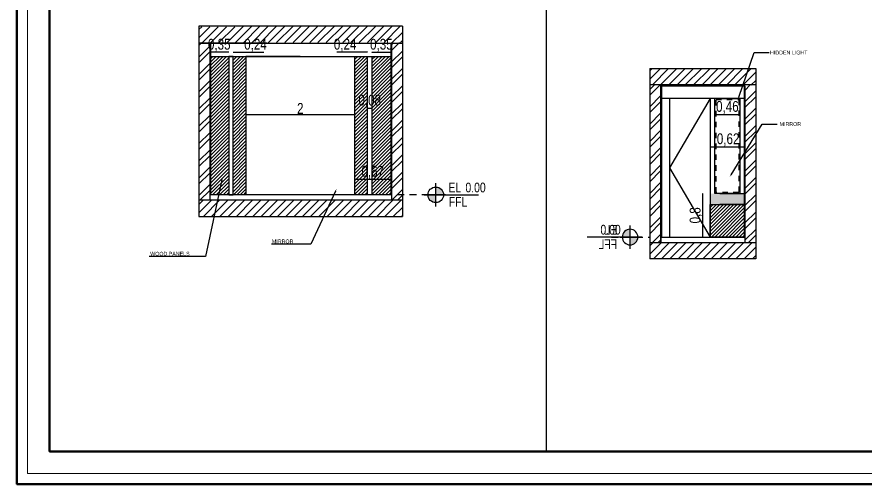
# Model space of a CAD drawing. Header units: inches. Extents: x -279 to 561, y -345 to 342.
# Drawn here: x -228.42 to -212.8, y -105.15 to -96.56 of the extents above; entities that cross this region are included whole.
import ezdxf
from ezdxf import colors
from ezdxf.entities.mleader import LeaderData, LeaderLine
from ezdxf.math import Vec2, Vec3

# ---------------------------------------------------------------- set-up
doc = ezdxf.new("R2010")
doc.units = ezdxf.units.IN
doc.header["$LTSCALE"] = 0.5
doc.header["$MEASUREMENT"] = 0
doc.linetypes.add('HIDDEN2', pattern=[0.1875, 0.125, -0.0625])
doc.linetypes.add('MV-X3EW$0$HIDDEN', pattern=[0.375, 0.25, -0.125])
for name, color, linetype in [('A-ANNO-LEVL-100', 7, 'Continuous'), ('CADER', 7, 'Continuous'), ('LIGHT', 2, 'Continuous'), ('MV-X3EW$0$M-HVAC-SLDF', 2, 'Continuous'), ('TEXT', 3, 'Continuous'), ('WAL', 7, 'Continuous'), ('WallHatch-ALCHEMY', 7, 'Continuous'), ('WATER', 50, 'Continuous')]:
    doc.layers.add(name, color=color, linetype=linetype)
doc.layers.add('G-ANNO-HLIN', color=5, linetype='Continuous', lineweight=50)
doc.styles.add('ROM', font='AGENCYR.TTF', dxfattribs={"width": 0.8})
doc.styles.get("Standard").update_dxf_attribs({"font": 'arial.ttf'})
doc.styles.add('T25-50', font='STENCIL.shx', dxfattribs={"height": 0.125})
doc.dimstyles.new('Copy(9) of ISO-25', dxfattribs={"dimtxt": 0.2, "dimasz": 0.02, "dimexe": 0.05, "dimexo": 0.05, "dimgap": 0.02, "dimtad": 1, "dimtxsty": 'ROM', "dimblk": 'ARCHTICK', "dimcen": 0.03, "dimse1": 1, "dimse2": 1, "dimclrd": 248, "dimclrt": 248, "dimadec": 0, "dimazin": 0, "dimtfac": 1, "dimtmove": 0, "dimatfit": 3, "dimldrblk": 'DOT', "dimfxl": 1, "dimarcsym": 0})

# ---------------------------------------------------------------- blocks, each defined once
blk = doc.blocks.new('_ArchTick')
at = {"color": 0, "linetype": 'ByBlock', "const_width": 0.15}
blk.add_lwpolyline([(-0.5, -0.5), (0.5, 0.5)], dxfattribs=at)
blk = doc.blocks.new('*D755')
at = {"layer": 'Defpoints', "color": 0, "transparency": 16777216}
for p in [(-435.789, -100.824), (-433.789, -100.824), (-435.789, -101.902)]:
    blk.add_point(p, dxfattribs=at)
at = {"layer": 'WAL', "color": 248, "lineweight": -2, "transparency": 16777216}
blk.add_line((-433.789, -101.902), (-435.789, -101.902), dxfattribs=at)
at = {"layer": 'WAL', "color": 248, "lineweight": -2, "transparency": 16777216, "xscale": 0.02, "yscale": 0.02, "zscale": 0.02, "rotation": 180}
blk.add_blockref('_ArchTick', (-435.789, -101.902), dxfattribs=at)
at = {"layer": 'WAL', "color": 248, "lineweight": -2, "transparency": 16777216, "xscale": 0.02, "yscale": 0.02, "zscale": 0.02}
blk.add_blockref('_ArchTick', (-433.789, -101.902), dxfattribs=at)
at = {"layer": 'WAL', "color": 248, "transparency": 16777216, "insert": (-434.789, -101.782), "char_height": 0.2, "attachment_point": 5, "style": 'ROM'}
blk.add_mtext('2', dxfattribs=at)
blk = doc.blocks.new('_DOT')
at = {"color": 0, "linetype": 'ByBlock'}
blk.add_line((-0.5, 0), (-1, 0), dxfattribs=at)
at = {"color": 0, "linetype": 'ByBlock', "const_width": 0.5}
blk.add_lwpolyline([(-0.25, 0, 1), (0.25, 0, 1)], format="xyb", close=True, dxfattribs=at)
blk = doc.blocks.new('*D756')
at = {"layer": 'Defpoints', "color": 0, "transparency": 16777216}
for p in [(-433.789, -102.885), (-433.121, -102.885), (-433.121, -103.084)]:
    blk.add_point(p, dxfattribs=at)
at = {"layer": 'WAL', "color": 248, "lineweight": -2, "transparency": 16777216}
blk.add_line((-433.789, -103.084), (-433.121, -103.084), dxfattribs=at)
at = {"layer": 'WAL', "color": 248, "lineweight": -2, "transparency": 16777216, "xscale": 0.02, "yscale": 0.02, "zscale": 0.02, "rotation": 180}
blk.add_blockref('_ArchTick', (-433.789, -103.084), dxfattribs=at)
at = {"layer": 'WAL', "color": 248, "lineweight": -2, "transparency": 16777216, "xscale": 0.02, "yscale": 0.02, "zscale": 0.02}
blk.add_blockref('_ArchTick', (-433.121, -103.084), dxfattribs=at)
at = {"layer": 'WAL', "color": 248, "transparency": 16777216, "insert": (-433.455, -102.957), "char_height": 0.2, "attachment_point": 5, "style": 'ROM'}
blk.add_mtext('0,67', dxfattribs=at)
blk = doc.blocks.new('*D752')
at = {"layer": 'Defpoints', "color": 0, "transparency": 16777216}
for p in [(-433.47, -100.824), (-433.121, -100.747), (-433.121, -100.824)]:
    blk.add_point(p, dxfattribs=at)
at = {"layer": 'WAL', "color": 248, "lineweight": -2, "transparency": 16777216}
blk.add_line((-433.47, -100.747), (-433.121, -100.747), dxfattribs=at)
at = {"layer": 'WAL', "color": 248, "lineweight": -2, "transparency": 16777216, "xscale": 0.02, "yscale": 0.02, "zscale": 0.02, "rotation": 180}
blk.add_blockref('_ArchTick', (-433.47, -100.747), dxfattribs=at)
at = {"layer": 'WAL', "color": 248, "lineweight": -2, "transparency": 16777216, "xscale": 0.02, "yscale": 0.02, "zscale": 0.02}
blk.add_blockref('_ArchTick', (-433.121, -100.747), dxfattribs=at)
at = {"layer": 'WAL', "color": 248, "transparency": 16777216, "insert": (-433.296, -100.62), "char_height": 0.2, "attachment_point": 5, "style": 'ROM'}
blk.add_mtext('0,35', dxfattribs=at)
blk = doc.blocks.new('*D753')
at = {"layer": 'Defpoints', "color": 0, "transparency": 16777216}
for p in [(-433.789, -100.747), (-433.789, -100.824), (-433.551, -100.824)]:
    blk.add_point(p, dxfattribs=at)
at = {"layer": 'WAL', "color": 248, "lineweight": -2, "transparency": 16777216}
for p, q in [((-433.789, -100.747), (-434.118, -100.747)), ((-433.551, -100.747), (-433.789, -100.747))]:
    blk.add_line(p, q, dxfattribs=at)
at = {"layer": 'WAL', "color": 248, "lineweight": -2, "transparency": 16777216, "xscale": 0.02, "yscale": 0.02, "zscale": 0.02, "rotation": 180}
blk.add_blockref('_ArchTick', (-433.789, -100.747), dxfattribs=at)
at = {"layer": 'WAL', "color": 248, "lineweight": -2, "transparency": 16777216, "xscale": 0.02, "yscale": 0.02, "zscale": 0.02}
blk.add_blockref('_ArchTick', (-433.551, -100.747), dxfattribs=at)
at = {"layer": 'WAL', "color": 248, "transparency": 16777216, "insert": (-433.963, -100.62), "char_height": 0.2, "attachment_point": 5, "style": 'ROM'}
blk.add_mtext('0,24', dxfattribs=at)
blk = doc.blocks.new('*D754')
at = {"layer": 'Defpoints', "color": 0, "transparency": 16777216}
for p in [(-433.47, -101.776), (-433.551, -101.854), (-433.47, -101.854)]:
    blk.add_point(p, dxfattribs=at)
at = {"layer": 'WAL', "color": 248, "lineweight": -2, "transparency": 16777216}
blk.add_line((-433.551, -101.776), (-433.47, -101.776), dxfattribs=at)
at = {"layer": 'WAL', "color": 248, "lineweight": -2, "transparency": 16777216, "xscale": 0.02, "yscale": 0.02, "zscale": 0.02, "rotation": 180}
blk.add_blockref('_ArchTick', (-433.551, -101.776), dxfattribs=at)
at = {"layer": 'WAL', "color": 248, "lineweight": -2, "transparency": 16777216, "xscale": 0.02, "yscale": 0.02, "zscale": 0.02}
blk.add_blockref('_ArchTick', (-433.47, -101.776), dxfattribs=at)
at = {"layer": 'WAL', "color": 248, "transparency": 16777216, "insert": (-433.511, -101.649), "char_height": 0.2, "attachment_point": 5, "style": 'ROM'}
blk.add_mtext('0,08', dxfattribs=at)
blk = doc.blocks.new('*D750')
at = {"layer": 'Defpoints', "color": 0, "transparency": 16777216}
for p in [(-436.457, -100.747), (-436.457, -100.824), (-436.108, -100.824)]:
    blk.add_point(p, dxfattribs=at)
at = {"layer": 'WAL', "color": 248, "lineweight": -2, "transparency": 16777216}
blk.add_line((-436.108, -100.747), (-436.457, -100.747), dxfattribs=at)
at = {"layer": 'WAL', "color": 248, "lineweight": -2, "transparency": 16777216, "xscale": 0.02, "yscale": 0.02, "zscale": 0.02, "rotation": 180}
blk.add_blockref('_ArchTick', (-436.457, -100.747), dxfattribs=at)
at = {"layer": 'WAL', "color": 248, "lineweight": -2, "transparency": 16777216, "xscale": 0.02, "yscale": 0.02, "zscale": 0.02}
blk.add_blockref('_ArchTick', (-436.108, -100.747), dxfattribs=at)
at = {"layer": 'WAL', "color": 248, "transparency": 16777216, "insert": (-436.282, -100.62), "char_height": 0.2, "attachment_point": 5, "style": 'ROM'}
blk.add_mtext('0,35', dxfattribs=at)
blk = doc.blocks.new('*D751')
at = {"layer": 'Defpoints', "color": 0, "transparency": 16777216}
for p in [(-436.027, -100.824), (-435.789, -100.747), (-435.789, -100.824)]:
    blk.add_point(p, dxfattribs=at)
at = {"layer": 'WAL', "color": 248, "lineweight": -2, "transparency": 16777216}
for p, q in [((-436.027, -100.747), (-435.789, -100.747)), ((-435.789, -100.747), (-435.46, -100.747))]:
    blk.add_line(p, q, dxfattribs=at)
at = {"layer": 'WAL', "color": 248, "lineweight": -2, "transparency": 16777216, "xscale": 0.02, "yscale": 0.02, "zscale": 0.02, "rotation": 180}
blk.add_blockref('_ArchTick', (-436.027, -100.747), dxfattribs=at)
at = {"layer": 'WAL', "color": 248, "lineweight": -2, "transparency": 16777216, "xscale": 0.02, "yscale": 0.02, "zscale": 0.02}
blk.add_blockref('_ArchTick', (-435.789, -100.747), dxfattribs=at)
at = {"layer": 'WAL', "color": 248, "transparency": 16777216, "insert": (-435.614, -100.62), "char_height": 0.2, "attachment_point": 5, "style": 'ROM'}
blk.add_mtext('0,24', dxfattribs=at)
blk = doc.blocks.new('*U473')
h = blk.add_hatch(color=256)
h.dxf.hatch_style = 1
h.paths.add_polyline_path([(0, 50), (0, 0), (50, 0, 0.414214)])
h.paths.add_polyline_path([(0, 0), (-50, 0, 0.414214), (0, -50)])
for p, q in [((0, -75), (0, 75)), ((-75, 0), (63.1, 0)), ((63.1, 0), (-50, 0)), ((0, 0), (274.6, 0))]:
    blk.add_line(p, q)
blk.add_circle((0, 0), 50)
at = {"style": 'T25-50', "width": 0.8}
for s, p in [('EL', (81.1, 15.3)), ('FFL', (83.5, -76.3))]:
    blk.add_text(s, height=62.5, dxfattribs=at).set_placement(p)
blk.add_attdef('LEVEL', (190.3, 15.9), '', height=62.5, dxfattribs=at)
blk = doc.blocks.new('*D760')
at = {"layer": 'Defpoints', "color": 0, "transparency": 16777216}
for p in [(-462.368, -141.993), (-461.745, -141.993), (-461.745, -142.198)]:
    blk.add_point(p, dxfattribs=at)
at = {"layer": 'WAL', "color": 248, "lineweight": -2, "transparency": 16777216}
blk.add_line((-462.368, -142.198), (-461.745, -142.198), dxfattribs=at)
at = {"layer": 'WAL', "color": 248, "lineweight": -2, "transparency": 16777216, "xscale": 0.02, "yscale": 0.02, "zscale": 0.02, "rotation": 180}
blk.add_blockref('_ArchTick', (-462.368, -142.198), dxfattribs=at)
at = {"layer": 'WAL', "color": 248, "lineweight": -2, "transparency": 16777216, "xscale": 0.02, "yscale": 0.02, "zscale": 0.02}
blk.add_blockref('_ArchTick', (-461.745, -142.198), dxfattribs=at)
at = {"layer": 'WAL', "color": 248, "transparency": 16777216, "insert": (-462.056, -142.071), "char_height": 0.2, "attachment_point": 5, "style": 'ROM'}
blk.add_mtext('0,62', dxfattribs=at)
blk = doc.blocks.new('*D769')
at = {"layer": 'Defpoints', "color": 0, "transparency": 16777216}
for p in [(-462.299, -141.61), (-461.842, -141.603), (-461.842, -141.61)]:
    blk.add_point(p, dxfattribs=at)
at = {"layer": 'WAL', "color": 248, "lineweight": -2, "transparency": 16777216}
blk.add_line((-462.299, -141.603), (-461.842, -141.603), dxfattribs=at)
at = {"layer": 'WAL', "color": 248, "lineweight": -2, "transparency": 16777216, "xscale": 0.02, "yscale": 0.02, "zscale": 0.02, "rotation": 180}
blk.add_blockref('_ArchTick', (-462.299, -141.603), dxfattribs=at)
at = {"layer": 'WAL', "color": 248, "lineweight": -2, "transparency": 16777216, "xscale": 0.02, "yscale": 0.02, "zscale": 0.02}
blk.add_blockref('_ArchTick', (-461.842, -141.603), dxfattribs=at)
at = {"layer": 'WAL', "color": 248, "transparency": 16777216, "insert": (-462.07, -141.476), "char_height": 0.2, "attachment_point": 5, "style": 'ROM'}
blk.add_mtext('0,46', dxfattribs=at)
blk = doc.blocks.new('*D775')
at = {"layer": 'Defpoints', "color": 0, "transparency": 16777216}
for p in [(-462.52, -143.061), (-462.299, -143.061), (-462.388, -143.861)]:
    blk.add_point(p, dxfattribs=at)
at = {"layer": 'WAL', "color": 248, "lineweight": -2, "transparency": 16777216}
blk.add_line((-462.52, -143.861), (-462.52, -143.061), dxfattribs=at)
at = {"layer": 'WAL', "color": 248, "lineweight": -2, "transparency": 16777216, "xscale": 0.02, "yscale": 0.02, "zscale": 0.02}
for p, rotation in [((-462.52, -143.061), 90), ((-462.52, -143.861), 270)]:
    blk.add_blockref('_ArchTick', p, dxfattribs=dict(at, rotation=rotation))
at = {"layer": 'WAL', "color": 248, "transparency": 16777216, "insert": (-462.647, -143.461), "char_height": 0.2, "attachment_point": 5, "rotation": 90, "style": 'ROM'}
blk.add_mtext('0,8', dxfattribs=at)
blk = doc.blocks.new('w34')
at = {"linetype": 'Continuous', "lineweight": -3}
h = blk.add_hatch(dxfattribs=at)
h.set_pattern_fill('ANSI31', scale=0.86)
h.set_pattern_definition([(45, (-524.56615, 60.86306), (-0.07601398, 0.07601398), [])])
h.paths.add_polyline_path([(-432.908, -100.271), (-436.657, -100.28), (-436.657, -100.58), (-434.956, -100.571), (-430.341, -100.571), (-432.908, -100.571)])
h = blk.add_hatch(dxfattribs=at)
h.set_pattern_fill('ANSI32', scale=0.6)
h.set_pattern_definition([(45, (-377.0396, -74.25577), (-0.159099, 0.159099), []), (45, (-376.93354, -74.25577), (-0.159099, 0.159099), [])])
h.paths.add_polyline_path([(-436.657, -103.472), (-436.457, -103.472), (-436.457, -100.572), (-436.657, -100.572)])
h = blk.add_hatch(dxfattribs=at)
h.set_pattern_fill('ANSI32', scale=0.6)
h.set_pattern_definition([(45, (-374.99151, -74.25577), (-0.159099, 0.159099), []), (45, (-374.88545, -74.25577), (-0.159099, 0.159099), [])])
h.paths.add_polyline_path([(-432.908, -103.472), (-433.108, -103.472), (-433.108, -100.572), (-432.908, -100.572)])
h = blk.add_hatch(dxfattribs=at)
h.set_pattern_fill('ANSI31', scale=0.86)
h.set_pattern_definition([(45, (-335.8394, -74.25577), (-0.07601398, 0.07601398), [])])
h.paths.add_polyline_path([(-430.204, -103.472), (-436.657, -103.472), (-436.657, -103.772), (-432.908, -103.772), (-432.908, -103.472)])
at = {"layer": 'WATER'}
h = blk.add_hatch(dxfattribs=at)
h.set_pattern_fill('ANSI31', color=32, scale=0.36)
h.set_pattern_definition([(45, (-64.87674, 80.98412), (-0.031819805, 0.031819805), [])])
h.paths.add_polyline_path([(-433.121, -100.824), (-433.47, -100.824), (-433.47, -103.372), (-433.121, -103.372)])
h.paths.add_polyline_path([(-433.551, -100.824), (-433.789, -100.824), (-433.789, -103.372), (-433.551, -103.372)])
h.paths.add_polyline_path([(-436.027, -103.372), (-435.789, -103.372), (-435.789, -100.824), (-436.027, -100.824)])
h.paths.add_polyline_path([(-436.108, -100.824), (-436.444, -100.824), (-436.444, -103.372), (-436.108, -103.372)])
h.paths.add_polyline_path([(-433.654, -103.152), (-433.264, -103.152), (-433.264, -102.759), (-433.654, -102.759)], flags=9)
h.paths.add_polyline_path([(-433.714, -101.844), (-433.308, -101.844), (-433.308, -101.451), (-433.714, -101.451)], flags=9)
for p, q in [((-436.657, -100.272), (-436.657, -103.772)), ((-432.908, -100.272), (-436.657, -100.272)), ((-432.908, -100.272), (-432.908, -103.772)), ((-432.908, -100.272), (-432.908, -103.772)), ((-432.908, -100.272), (-432.908, -103.772)), ((-432.908, -100.272), (-432.908, -103.772)), ((-436.657, -100.572), (-432.908, -100.59)), ((-433.109, -100.572), (-433.109, -103.472)), ((-433.108, -100.572), (-433.108, -103.472)), ((-436.457, -100.59), (-436.457, -103.472)), ((-436.444, -100.59), (-436.444, -103.372)), ((-433.121, -100.59), (-433.121, -103.372)), ((-433.108, -100.59), (-433.108, -103.472)), ((-436.457, -100.824), (-433.121, -100.824)), ((-434.789, -100.824), (-435.789, -100.824)), ((-435.789, -100.824), (-435.789, -103.372)), ((-434.789, -100.824), (-433.789, -100.824)), ((-433.789, -100.824), (-433.789, -103.372)), ((-436.657, -103.772), (-434.956, -103.772))]:
    blk.add_line(p, q)
at = {"color": 7}
for p, q in [((-432.908, -100.59), (-436.657, -100.59)), ((-433.108, -103.372), (-436.457, -103.372))]:
    blk.add_line(p, q, dxfattribs=at)
for points in [[(-436.027, -100.824), (-436.108, -100.824), (-436.108, -103.372), (-436.027, -103.372)], [(-433.551, -100.824), (-433.47, -100.824), (-433.47, -103.372), (-433.551, -103.372)]]:
    blk.add_lwpolyline(points, close=True)
at = {"color": 7, "linetype": 'Continuous'}
for points in [[(-432.908, -103.472), (-436.657, -103.472)], [(-436.657, -103.772), (-432.908, -103.772)]]:
    blk.add_lwpolyline(points, dxfattribs=at)
at = {"layer": 'MV-X3EW$0$M-HVAC-SLDF', "color": 7, "linetype": 'MV-X3EW$0$HIDDEN'}
blk.add_line((-432.202, -103.372), (-433.126, -103.372), dxfattribs=at)
at = {"layer": 'A-ANNO-LEVL-100', "color": 7, "xscale": 0.002869115383497128, "yscale": 0.002869115383497128, "zscale": 0.002869115383497128}
blk.add_blockref('*U473', (-432.294, -103.372), dxfattribs=at).add_auto_attribs({'LEVEL': '0.00'})
at = {"layer": 'WAL'}
for base, p1, p2, picture, middle in [((-436.457, -100.747), (-436.108, -100.824), (-436.457, -100.824), '*D750', (-436.282, -100.62)), ((-435.789, -100.747), (-436.027, -100.824), (-435.789, -100.824), '*D751', (-435.614, -100.62))]:
    dim = blk.add_linear_dim(base=base, p1=p1, p2=p2, angle=180, dimstyle='Copy(9) of ISO-25', dxfattribs=at)
    dim.commit()
    dim.dimension.update_dxf_attribs({"geometry": picture, "text_midpoint": middle})
for base, p1, p2, picture, middle in [((-433.789, -100.747), (-433.551, -100.824), (-433.789, -100.824), '*D753', (-433.963, -100.62)), ((-433.121, -100.747), (-433.47, -100.824), (-433.121, -100.824), '*D752', (-433.296, -100.62)), ((-435.789, -101.902), (-433.789, -100.824), (-435.789, -100.824), '*D755', (-434.789, -101.782)), ((-433.121, -103.084), (-433.789, -102.885), (-433.121, -102.885), '*D756', (-433.455, -102.957))]:
    dim = blk.add_linear_dim(base=base, p1=p1, p2=p2, dimstyle='Copy(9) of ISO-25', dxfattribs=at)
    dim.commit()
    dim.dimension.update_dxf_attribs({"geometry": picture, "text_midpoint": middle})
dim = blk.add_linear_dim(base=(-433.47, -101.776), p1=(-433.551, -101.854), p2=(-433.47, -101.854), dimstyle='Copy(9) of ISO-25', dxfattribs=at)
dim.commit()
dim.dimension.update_dxf_attribs({"geometry": '*D754', "text_midpoint": (-433.511, -101.776), "dimtype": 128})
at = {"layer": 'TEXT', "color": 7, "lineweight": 15, "ltscale": 8e-05}
ml = blk.add_multileader_mtext('Standard', dxfattribs=at)
ml.set_content('{\\W0.8;WOOD PANELS}', color=7)
ml.set_leader_properties()
ml.build(insert=Vec2(0, 0))
ml.multileader.update_dxf_attribs({"text_right_attachment_type": 6, "dogleg_length": 0.2, "arrow_head_size": 0.05})
ctx = ml.context
ctx.base_point, ctx.char_height, ctx.arrow_head_size, ctx.landing_gap_size, ctx.plane_origin = Vec3(-437.568, -104.456), 0.07, 0.05, 0.09, Vec3(-437.718, -102.842)
ctx.right_attachment, ctx.text_align_type = 6, 1
notes = []
notes.append((ctx, [(0, (1, 1, 0), (-436.535, -104.504), (-1, 0), 0.276, [(0, [(-436.223, -103.046)], 0, [])])]))
ctx.mtext.insert, ctx.mtext.alignment, ctx.mtext.flow_direction = Vec3(-437.189, -104.42), 2, 5
ml = blk.add_multileader_mtext('Standard', dxfattribs=at)
ml.set_content('{\\W0.8;MIRROR}', color=7)
ml.set_leader_properties()
ml.build(insert=Vec2(0, 0))
ml.multileader.update_dxf_attribs({"text_right_attachment_type": 6, "dogleg_length": 0.2, "arrow_head_size": 0.05})
ctx = ml.context
ctx.base_point, ctx.char_height, ctx.arrow_head_size, ctx.landing_gap_size, ctx.plane_origin = Vec3(-435.359, -104.229), 0.07, 0.05, 0.09, Vec3(-436.458, -101.664)
ctx.right_attachment, ctx.text_align_type = 6, 1
notes.append((ctx, [(0, (1, 1, 0), (-434.593, -104.277), (-1, 0), 0.276, [(0, [(-434.119, -103.257)], 0, [])])]))
ctx.mtext.insert, ctx.mtext.alignment, ctx.mtext.flow_direction = Vec3(-435.114, -104.193), 2, 5
for ctx, leaders in notes:
    for number, flags, end, landing, length, lines in leaders:
        leader = LeaderData()
        leader.index, (leader.has_last_leader_line, leader.has_dogleg_vector, leader.attachment_direction) = number, flags
        leader.last_leader_point, leader.dogleg_vector, leader.dogleg_length = Vec3(end), Vec3(landing), length
        for number, points, colour, breaks in lines:
            line = LeaderLine()
            line.index, line.vertices, line.color, line.breaks = number, Vec3.list(points), colors.encode_raw_color(colour), breaks
            leader.lines.append(line)
        ctx.leaders.append(leader)
blk = doc.blocks.new('ttrrrrrr')
at = {"linetype": 'Continuous', "lineweight": -3}
h = blk.add_hatch(dxfattribs=at)
h.set_pattern_fill('ANSI31', scale=0.86)
h.set_pattern_definition([(45, (-545.65263, 20.3749), (-0.07601398, 0.07601398), [])])
h.paths.add_polyline_path([(-463.499, -140.759), (-461.548, -140.769), (-461.548, -141.069), (-463.499, -141.059), (-468.114, -141.059), (-463.499, -141.059)])
h = blk.add_hatch(dxfattribs=at)
h.set_pattern_fill('ANSI32', scale=0.6)
h.set_pattern_definition([(45, (-398.12608, -114.74392), (-0.159099, 0.159099), []), (45, (-398.02, -114.74392), (-0.159099, 0.159099), [])])
h.paths.add_polyline_path([(-463.499, -143.961), (-463.299, -143.961), (-463.299, -141.061), (-463.499, -141.061)])
h = blk.add_hatch(dxfattribs=at)
h.set_pattern_fill('ANSI32', scale=0.6)
h.set_pattern_definition([(45, (-398.376, -114.74392), (-0.159099, 0.159099), []), (45, (-398.26993, -114.74392), (-0.159099, 0.159099), [])])
h.paths.add_polyline_path([(-461.548, -143.961), (-461.748, -143.961), (-461.748, -141.061), (-461.548, -141.061)])
h = blk.add_hatch(dxfattribs=at)
h.set_pattern_fill('ANSI31', scale=0.86)
h.set_pattern_definition([(45, (-356.92587, -114.74392), (-0.07601398, 0.07601398), [])])
h.paths.add_polyline_path([(-468.251, -143.961), (-461.548, -143.961), (-461.548, -144.261), (-463.499, -144.261), (-463.499, -143.961)])
at = {"layer": 'WallHatch-ALCHEMY', "transparency": 33554687}
h = blk.add_hatch(color=7, dxfattribs=at)
h.dxf.hatch_style = 1
h.paths.add_polyline_path([(-462.388, -143.061), (-461.761, -143.061), (-461.761, -143.26), (-462.388, -143.26)])
at = {"layer": 'WATER'}
h = blk.add_hatch(dxfattribs=at)
h.set_pattern_fill('ANSI31', color=32, scale=0.36)
h.set_pattern_definition([(45, (-10.873397, 7.481175), (-0.031819805, 0.031819805), [])])
h.paths.add_polyline_path([(-462.388, -143.26), (-461.761, -143.26), (-461.761, -143.46), (-461.761, -143.861), (-462.388, -143.861)])
for p, q in [((-463.499, -140.761), (-463.499, -144.261)), ((-463.499, -140.761), (-463.499, -144.261)), ((-463.499, -140.761), (-463.499, -144.261)), ((-463.499, -140.761), (-461.548, -140.761)), ((-463.499, -140.761), (-463.499, -144.261)), ((-461.548, -140.761), (-461.548, -144.261)), ((-461.548, -141.061), (-463.499, -141.061)), ((-463.299, -141.061), (-463.299, -143.961)), ((-463.299, -141.078), (-463.299, -143.961)), ((-463.298, -141.061), (-463.298, -143.961)), ((-463.286, -141.078), (-463.286, -143.861)), ((-461.761, -141.078), (-461.761, -143.861)), ((-461.748, -141.078), (-461.748, -143.961)), ((-461.761, -141.312), (-463.299, -141.312)), ((-463.138, -141.312), (-463.138, -143.861)), ((-462.388, -141.312), (-463.138, -142.586)), ((-462.388, -141.312), (-462.388, -143.861)), ((-463.138, -142.586), (-462.388, -143.861)), ((-462.211, -143.061), (-461.761, -143.061)), ((-461.761, -143.26), (-462.211, -143.26)), ((-461.798, -144.261), (-463.499, -144.261))]:
    blk.add_line(p, q)
at = {"color": 7}
for p, q in [((-463.299, -141.078), (-461.748, -141.078)), ((-463.299, -143.861), (-461.748, -143.861))]:
    blk.add_line(p, q, dxfattribs=at)
blk.add_lwpolyline([(-462.299, -141.312), (-461.842, -141.312), (-461.842, -143.061), (-462.299, -143.061)], close=True)
at = {"color": 7, "linetype": 'Continuous'}
for points in [[(-463.499, -143.961), (-461.548, -143.961)], [(-461.548, -144.261), (-463.499, -144.261)]]:
    blk.add_lwpolyline(points, dxfattribs=at)
at = {"layer": 'LIGHT', "color": 1, "linetype": 'HIDDEN2'}
blk.add_lwpolyline([(-462.279, -141.332), (-461.862, -141.332), (-461.862, -143.041), (-462.279, -143.041)], close=True, dxfattribs=at)
at = {"layer": 'MV-X3EW$0$M-HVAC-SLDF', "color": 7, "linetype": 'MV-X3EW$0$HIDDEN'}
blk.add_line((-464.204, -143.861), (-463.499, -143.861), dxfattribs=at)
at = {"layer": 'WATER', "color": 32, "true_color": 0xcd6928}
blk.add_lwpolyline([(-462.388, -143.26), (-461.761, -143.26), (-461.761, -143.861), (-462.388, -143.861)], close=True, dxfattribs=at)
at = {"layer": 'A-ANNO-LEVL-100', "color": 7}
ref = blk.add_blockref('*U473', (-463.862, -143.861), dxfattribs=dict(at, xscale=-0.002869115383497128, yscale=0.002869115383497128, zscale=0.002869115383497128))
ref.add_attrib('LEVEL', '0.00', (-464.408, -143.815), dxfattribs={"layer": '0', "height": 0.1793, "style": 'T25-50', "width": 0.8})
at = {"layer": 'WAL'}
for base, p1, p2, angle, picture, middle in [((-461.842, -141.603), (-462.299, -141.61), (-461.842, -141.61), 180, '*D769', (-462.07, -141.476)), ((-461.745, -142.198), (-462.368, -141.993), (-461.745, -141.993), 180, '*D760', (-462.056, -142.071)), ((-462.52, -143.061), (-462.388, -143.861), (-462.299, -143.061), 90, '*D775', (-462.647, -143.461))]:
    dim = blk.add_linear_dim(base=base, p1=p1, p2=p2, angle=angle, dimstyle='Copy(9) of ISO-25', dxfattribs=at)
    dim.commit()
    dim.dimension.update_dxf_attribs({"geometry": picture, "text_midpoint": middle})
at = {"layer": 'TEXT', "color": 7, "lineweight": 15, "ltscale": 8e-05}
ml = blk.add_multileader_mtext('Standard', dxfattribs=at)
ml.set_content('{\\W0.8;HIDDEN LIGHT}', color=7)
ml.set_leader_properties()
ml.build(insert=Vec2(0, 0))
ml.multileader.update_dxf_attribs({"text_right_attachment_type": 6, "dogleg_length": 0.2, "arrow_head_size": 0.05})
ctx = ml.context
ctx.base_point, ctx.char_height, ctx.arrow_head_size, ctx.landing_gap_size, ctx.plane_origin = Vec3(-461.303, -140.467), 0.07, 0.05, 0.09, Vec3(-459.324, -141.998)
ctx.right_attachment, ctx.text_align_type = 6, 1
notes = []
notes.append((ctx, [(0, (1, 1, 0), (-461.578, -140.467), (1, 0), 0.276, [(0, [(-461.876, -141.332)], 0, [])])]))
ctx.mtext.insert, ctx.mtext.alignment, ctx.mtext.flow_direction = Vec3(-460.94, -140.432), 2, 5
ml = blk.add_multileader_mtext('Standard', dxfattribs=at)
ml.set_content('{\\W0.8;MIRROR}', color=7)
ml.set_leader_properties()
ml.build(insert=Vec2(0, 0))
ml.multileader.update_dxf_attribs({"text_right_attachment_type": 6, "dogleg_length": 0.2, "arrow_head_size": 0.05})
ctx = ml.context
ctx.base_point, ctx.char_height, ctx.arrow_head_size, ctx.landing_gap_size, ctx.plane_origin = Vec3(-461.155, -141.783), 0.07, 0.05, 0.09, Vec3(-459.689, -141.164)
ctx.right_attachment, ctx.text_align_type = 6, 1
notes.append((ctx, [(0, (1, 1, 0), (-461.431, -141.783), (1, 0), 0.276, [(0, [(-462.028, -142.757)], 0, [])])]))
ctx.mtext.insert, ctx.mtext.alignment, ctx.mtext.flow_direction = Vec3(-460.91, -141.747), 2, 5
for ctx, leaders in notes:
    for number, flags, end, landing, length, lines in leaders:
        leader = LeaderData()
        leader.index, (leader.has_last_leader_line, leader.has_dogleg_vector, leader.attachment_direction) = number, flags
        leader.last_leader_point, leader.dogleg_vector, leader.dogleg_length = Vec3(end), Vec3(landing), length
        for number, points, colour, breaks in lines:
            line = LeaderLine()
            line.index, line.vertices, line.color, line.breaks = number, Vec3.list(points), colors.encode_raw_color(colour), breaks
            leader.lines.append(line)
        ctx.leaders.append(leader)

msp = doc.modelspace()

# ---------------------------------------------------------------- linework, layer by layer
msp.add_line((-218.675, -88.65), (-218.675, -104.55))
at = {"layer": 'CADER', "lineweight": 18}
for points in [[(-228.421, -88.051), (-202.718, -88.051), (-202.718, -105.15), (-228.421, -105.15)], [(-228.225, -88.246), (-202.914, -88.246), (-202.914, -104.954), (-228.225, -104.954)]]:
    msp.add_lwpolyline(points, close=True, dxfattribs=at)
at = {"layer": 'G-ANNO-HLIN', "color": 0}
for points in [[(-228.421, -88.051), (-202.718, -88.051), (-202.718, -105.15), (-228.421, -105.15)], [(-227.821, -88.65), (-203.317, -88.65), (-203.317, -104.55), (-227.821, -104.55)]]:
    msp.add_lwpolyline(points, close=True, dxfattribs=at)

# ---------------------------------------------------------------- block references
for name, p in [('w34', (211.586, 3.542)), ('ttrrrrrr', (246.732, 43.254))]:
    msp.add_blockref(name, p)

doc.saveas('drawing.dxf')
